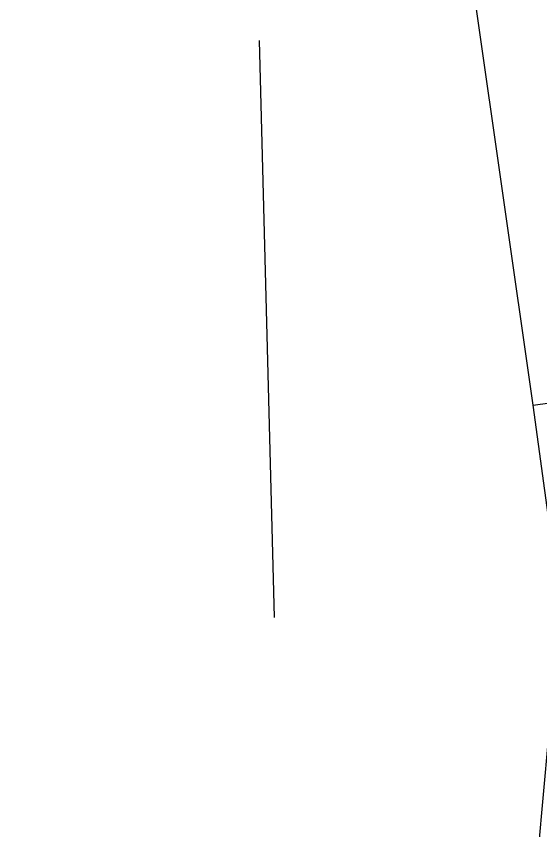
# Model space of a CAD drawing. Header units: feet. Extents: x -84 to 198, y -22 to 181.
# Drawn here: x 122.827 to 123.287, y 46.031 to 46.746 of the extents above; entities that cross this region are included whole.
import ezdxf

# ---------------------------------------------------------------- set-up
doc = ezdxf.new("R2010")
doc.units = ezdxf.units.FT
doc.layers.add('A-LINEA', color=7, linetype='CONTINUOUS')

msp = doc.modelspace()

# ---------------------------------------------------------------- linework, layer by layer
at = {"layer": 'A-LINEA'}
for p, q in [((123.28, 46.4044), (122.8267, 49.5778)), ((123.28, 46.4044), (122.8267, 49.5778)), ((123.0533, 46.2178), (123.04, 46.7244)), ((123.0533, 46.2178), (123.04, 46.7244)), ((123.2933, 46.1111), (123, 42.9111)), ((123.2933, 46.1111), (123, 42.9111))]:
    msp.add_line(p, q, dxfattribs=at)
msp.add_lwpolyline([(123.32, 46.1111), (123.28, 46.4044), (123.8533, 46.4844), (123.8933, 46.1911), (123.32, 46.1111)], dxfattribs=at)
msp.add_lwpolyline([(123.32, 46.1111), (123.28, 46.4044), (123.8533, 46.4844), (123.8933, 46.1911), (123.32, 46.1111)], dxfattribs=at)

doc.saveas('drawing.dxf')
